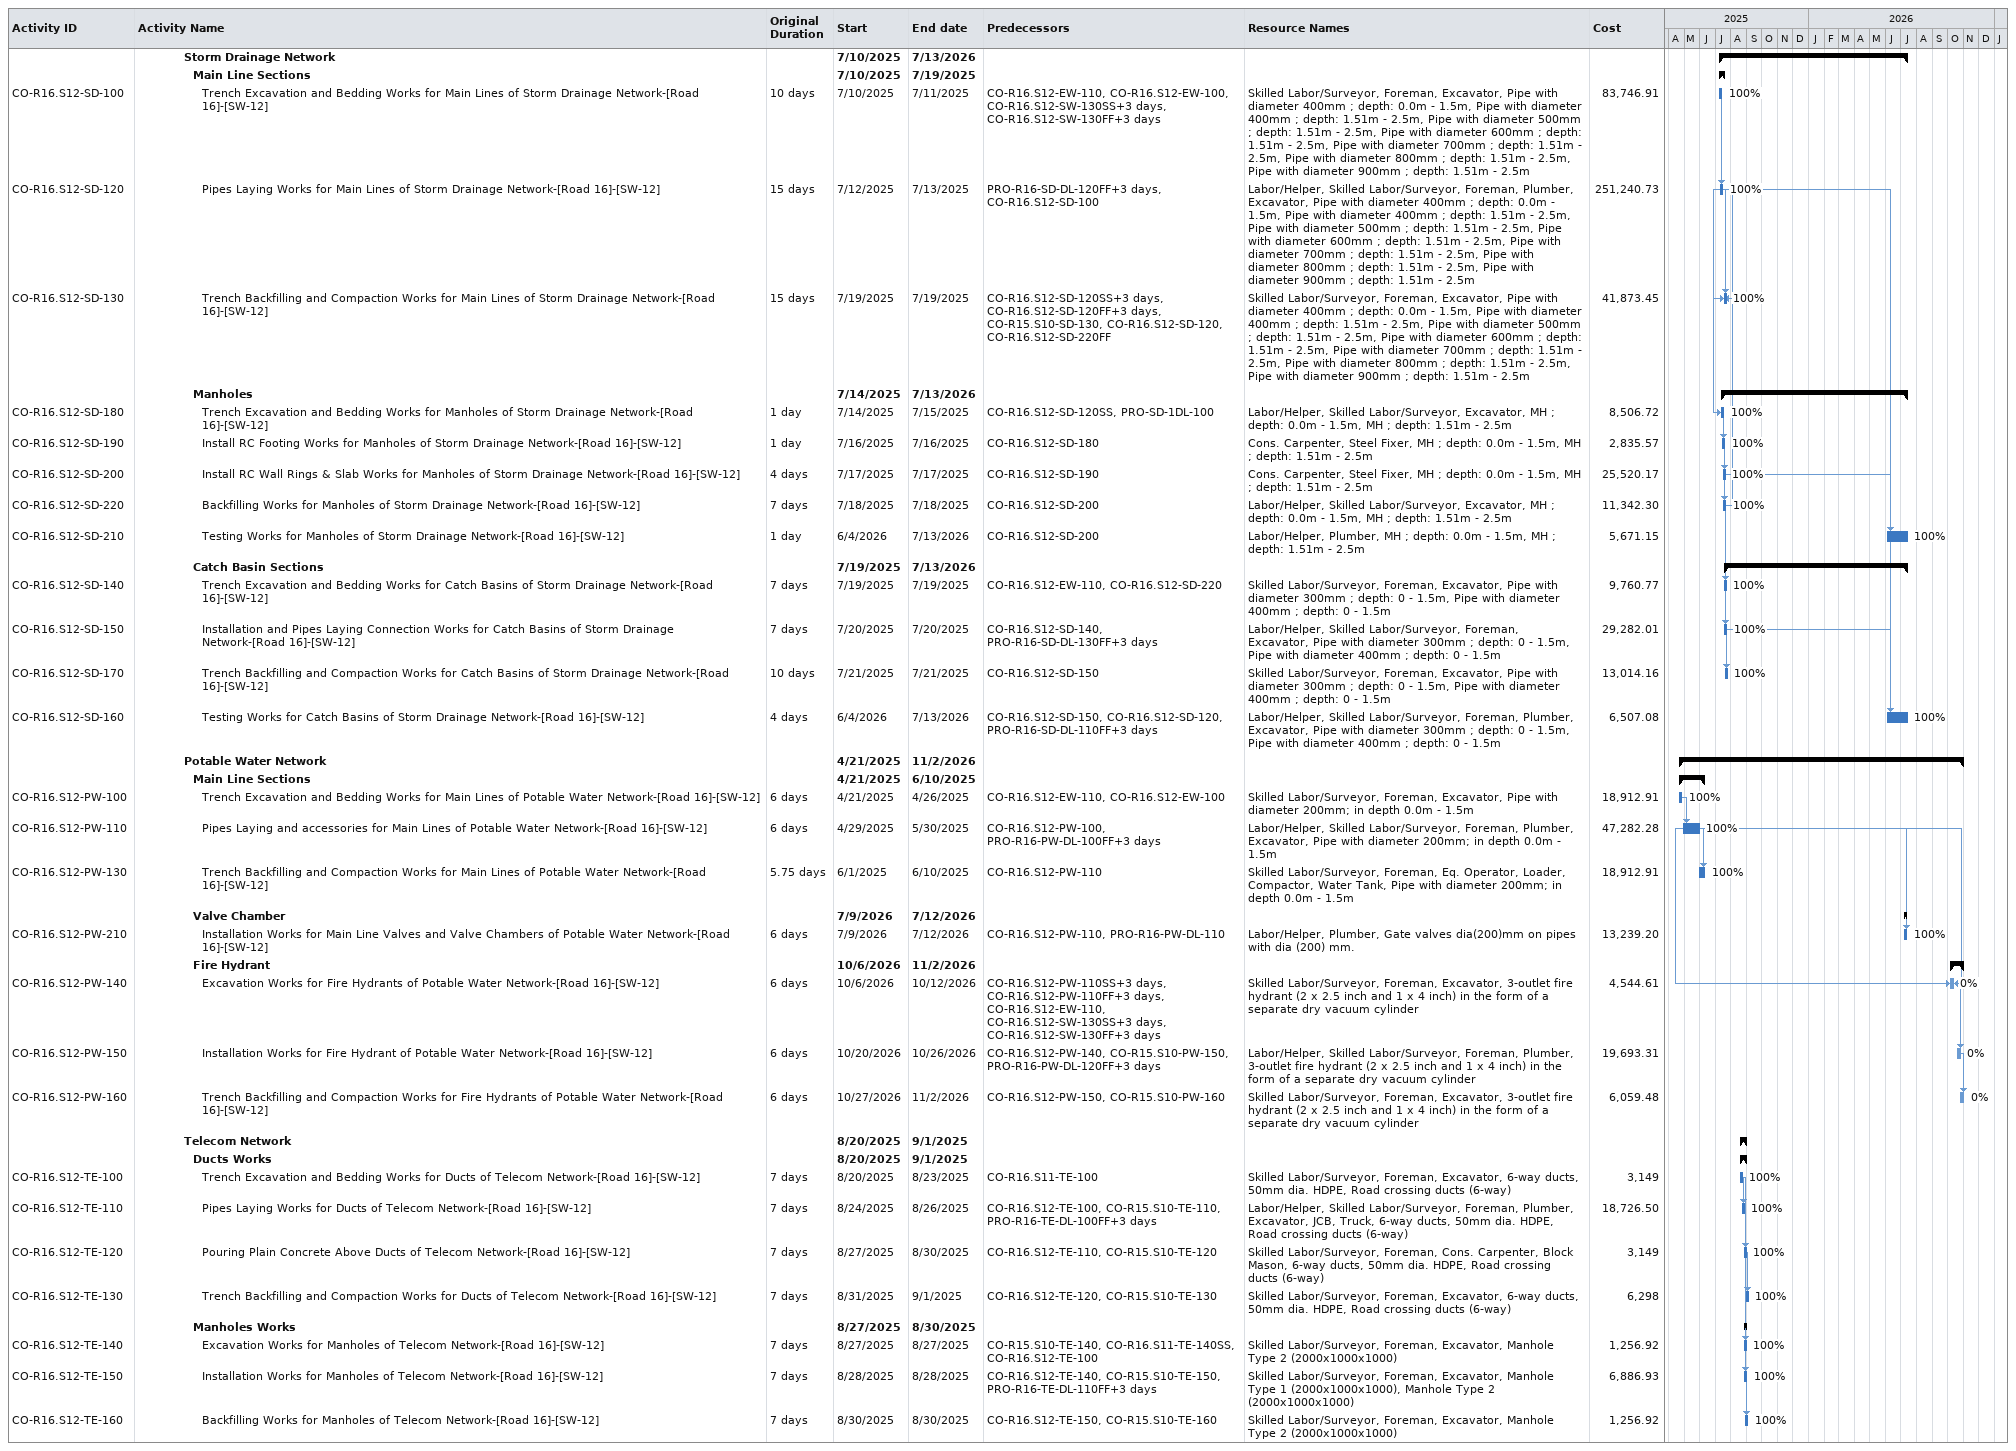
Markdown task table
| ID | Level | Task | Original duration | Start | Finish | Predecessors | Resources | % complete | Cost |
|---|---|---|---|---|---|---|---|---|---|
|  | 6 | **Storm Drainage Network** |  | 2025-07-10 | 2026-07-13 |  |  |  |  |
|  | 7 | **Main Line Sections** |  | 2025-07-10 | 2025-07-19 |  |  |  |  |
| CO-R16.S12-SD-100 | 8 | Trench Excavation and Bedding Works for Main Lines of Storm Drainage Network-[Road 16]-[SW-12] | 10d | 2025-07-10 | 2025-07-11 | CO-R16.S12-EW-110, CO-R16.S12-EW-100, CO-R16.S12-SW-130SS+3d, CO-R16.S12-SW-130FF+3d | Skilled Labor/Surveyor, Foreman, Excavator, Pipe with diameter 400mm ; depth: 0.0m - 1.5m, Pipe with diameter 400mm ; depth: 1.51m - 2.5m, Pipe with diameter 500mm ; depth: 1.51m - 2.5m, Pipe with diameter 600mm ; depth: 1.51m - 2.5m, Pipe with diameter 700mm ; depth: 1.51m - 2.5m, Pipe with diameter 800mm ; depth: 1.51m - 2.5m, Pipe with diameter 900mm ; depth: 1.51m - 2.5m | 100 | 83746.91 |
| CO-R16.S12-SD-120 | 8 | Pipes Laying Works for Main Lines of Storm Drainage Network-[Road 16]-[SW-12] | 15d | 2025-07-12 | 2025-07-13 | PRO-R16-SD-DL-120FF+3d, CO-R16.S12-SD-100 | Labor/Helper, Skilled Labor/Surveyor, Foreman, Plumber, Excavator, Pipe with diameter 400mm ; depth: 0.0m - 1.5m, Pipe with diameter 400mm ; depth: 1.51m - 2.5m, Pipe with diameter 500mm ; depth: 1.51m - 2.5m, Pipe with diameter 600mm ; depth: 1.51m - 2.5m, Pipe with diameter 700mm ; depth: 1.51m - 2.5m, Pipe with diameter 800mm ; depth: 1.51m - 2.5m, Pipe with diameter 900mm ; depth: 1.51m - 2.5m | 100 | 251240.73 |
| CO-R16.S12-SD-130 | 8 | Trench Backfilling and Compaction Works for Main Lines of Storm Drainage Network-[Road 16]-[SW-12] | 15d | 2025-07-19 | 2025-07-19 | CO-R16.S12-SD-120SS+3d, CO-R16.S12-SD-120FF+3d, CO-R15.S10-SD-130, CO-R16.S12-SD-120, CO-R16.S12-SD-220FF | Skilled Labor/Surveyor, Foreman, Excavator, Pipe with diameter 400mm ; depth: 0.0m - 1.5m, Pipe with diameter 400mm ; depth: 1.51m - 2.5m, Pipe with diameter 500mm ; depth: 1.51m - 2.5m, Pipe with diameter 600mm ; depth: 1.51m - 2.5m, Pipe with diameter 700mm ; depth: 1.51m - 2.5m, Pipe with diameter 800mm ; depth: 1.51m - 2.5m, Pipe with diameter 900mm ; depth: 1.51m - 2.5m | 100 | 41873.45 |
|  | 7 | **Manholes** |  | 2025-07-14 | 2026-07-13 |  |  |  |  |
| CO-R16.S12-SD-180 | 8 | Trench Excavation and Bedding Works for Manholes of Storm Drainage Network-[Road 16]-[SW-12] | 1d | 2025-07-14 | 2025-07-15 | CO-R16.S12-SD-120SS, PRO-SD-1DL-100 | Labor/Helper, Skilled Labor/Surveyor, Excavator, MH ; depth: 0.0m - 1.5m, MH ; depth: 1.51m - 2.5m | 100 | 8506.72 |
| CO-R16.S12-SD-190 | 8 | Install RC Footing Works for Manholes of Storm Drainage Network-[Road 16]-[SW-12] | 1d | 2025-07-16 | 2025-07-16 | CO-R16.S12-SD-180 | Cons. Carpenter, Steel Fixer, MH ; depth: 0.0m - 1.5m, MH ; depth: 1.51m - 2.5m | 100 | 2835.57 |
| CO-R16.S12-SD-200 | 8 | Install RC Wall Rings & Slab Works for Manholes of Storm Drainage Network-[Road 16]-[SW-12] | 4d | 2025-07-17 | 2025-07-17 | CO-R16.S12-SD-190 | Cons. Carpenter, Steel Fixer, MH ; depth: 0.0m - 1.5m, MH ; depth: 1.51m - 2.5m | 100 | 25520.17 |
| CO-R16.S12-SD-220 | 8 | Backfilling Works for Manholes of Storm Drainage Network-[Road 16]-[SW-12] | 7d | 2025-07-18 | 2025-07-18 | CO-R16.S12-SD-200 | Labor/Helper, Skilled Labor/Surveyor, Excavator, MH ; depth: 0.0m - 1.5m, MH ; depth: 1.51m - 2.5m | 100 | 11342.30 |
| CO-R16.S12-SD-210 | 8 | Testing Works for Manholes of Storm Drainage Network-[Road 16]-[SW-12] | 1d | 2026-06-04 | 2026-07-13 | CO-R16.S12-SD-200 | Labor/Helper, Plumber, MH ; depth: 0.0m - 1.5m, MH ; depth: 1.51m - 2.5m | 100 | 5671.15 |
|  | 7 | **Catch Basin Sections** |  | 2025-07-19 | 2026-07-13 |  |  |  |  |
| CO-R16.S12-SD-140 | 8 | Trench Excavation and Bedding Works for Catch Basins of Storm Drainage Network-[Road 16]-[SW-12] | 7d | 2025-07-19 | 2025-07-19 | CO-R16.S12-EW-110, CO-R16.S12-SD-220 | Skilled Labor/Surveyor, Foreman, Excavator, Pipe with diameter 300mm ; depth: 0 - 1.5m, Pipe with diameter 400mm ; depth: 0 - 1.5m | 100 | 9760.77 |
| CO-R16.S12-SD-150 | 8 | Installation and Pipes Laying Connection Works for Catch Basins of Storm Drainage Network-[Road 16]-[SW-12] | 7d | 2025-07-20 | 2025-07-20 | CO-R16.S12-SD-140, PRO-R16-SD-DL-130FF+3d | Labor/Helper, Skilled Labor/Surveyor, Foreman, Excavator, Pipe with diameter 300mm ; depth: 0 - 1.5m, Pipe with diameter 400mm ; depth: 0 - 1.5m | 100 | 29282.01 |
| CO-R16.S12-SD-170 | 8 | Trench Backfilling and Compaction Works for Catch Basins of Storm Drainage Network-[Road 16]-[SW-12] | 10d | 2025-07-21 | 2025-07-21 | CO-R16.S12-SD-150 | Skilled Labor/Surveyor, Foreman, Excavator, Pipe with diameter 300mm ; depth: 0 - 1.5m, Pipe with diameter 400mm ; depth: 0 - 1.5m | 100 | 13014.16 |
| CO-R16.S12-SD-160 | 8 | Testing Works for Catch Basins of Storm Drainage Network-[Road 16]-[SW-12] | 4d | 2026-06-04 | 2026-07-13 | CO-R16.S12-SD-150, CO-R16.S12-SD-120, PRO-R16-SD-DL-110FF+3d | Labor/Helper, Skilled Labor/Surveyor, Foreman, Plumber, Excavator, Pipe with diameter 300mm ; depth: 0 - 1.5m, Pipe with diameter 400mm ; depth: 0 - 1.5m | 100 | 6507.08 |
|  | 6 | **Potable Water Network** |  | 2025-04-21 | 2026-11-02 |  |  |  |  |
|  | 7 | **Main Line Sections** |  | 2025-04-21 | 2025-06-10 |  |  |  |  |
| CO-R16.S12-PW-100 | 8 | Trench Excavation and Bedding Works for Main Lines of Potable Water Network-[Road 16]-[SW-12] | 6d | 2025-04-21 | 2025-04-26 | CO-R16.S12-EW-110, CO-R16.S12-EW-100 | Skilled Labor/Surveyor, Foreman, Excavator, Pipe with diameter 200mm; in depth 0.0m - 1.5m | 100 | 18912.91 |
| CO-R16.S12-PW-110 | 8 | Pipes Laying and accessories for Main Lines of Potable Water Network-[Road 16]-[SW-12] | 6d | 2025-04-29 | 2025-05-30 | CO-R16.S12-PW-100, PRO-R16-PW-DL-100FF+3d | Labor/Helper, Skilled Labor/Surveyor, Foreman, Plumber, Excavator, Pipe with diameter 200mm; in depth 0.0m - 1.5m | 100 | 47282.28 |
| CO-R16.S12-PW-130 | 8 | Trench Backfilling and Compaction Works for Main Lines of Potable Water Network-[Road 16]-[SW-12] | 5.75d | 2025-06-01 | 2025-06-10 | CO-R16.S12-PW-110 | Skilled Labor/Surveyor, Foreman, Eq. Operator, Loader, Compactor, Water Tank, Pipe with diameter 200mm; in depth 0.0m - 1.5m | 100 | 18912.91 |
|  | 7 | **Valve Chamber** |  | 2026-07-09 | 2026-07-12 |  |  |  |  |
| CO-R16.S12-PW-210 | 8 | Installation Works for Main Line Valves and Valve Chambers of Potable Water Network-[Road 16]-[SW-12] | 6d | 2026-07-09 | 2026-07-12 | CO-R16.S12-PW-110, PRO-R16-PW-DL-110 | Labor/Helper, Plumber, Gate valves dia(200)mm on pipes with dia (200) mm. | 100 | 13239.20 |
|  | 7 | **Fire Hydrant** |  | 2026-10-06 | 2026-11-02 |  |  |  |  |
| CO-R16.S12-PW-140 | 8 | Excavation Works for Fire Hydrants of Potable Water Network-[Road 16]-[SW-12] | 6d | 2026-10-06 | 2026-10-12 | CO-R16.S12-PW-110SS+3d, CO-R16.S12-PW-110FF+3d, CO-R16.S12-EW-110, CO-R16.S12-SW-130SS+3d, CO-R16.S12-SW-130FF+3d | Skilled Labor/Surveyor, Foreman, Excavator, 3-outlet fire hydrant (2 x 2.5 inch and 1 x 4 inch) in the form of a separate dry vacuum cylinder | 0 | 4544.61 |
| CO-R16.S12-PW-150 | 8 | Installation Works for Fire Hydrant of Potable Water Network-[Road 16]-[SW-12] | 6d | 2026-10-20 | 2026-10-26 | CO-R16.S12-PW-140, CO-R15.S10-PW-150, PRO-R16-PW-DL-120FF+3d | Labor/Helper, Skilled Labor/Surveyor, Foreman, Plumber, 3-outlet fire hydrant (2 x 2.5 inch and 1 x 4 inch) in the form of a separate dry vacuum cylinder | 0 | 19693.31 |
| CO-R16.S12-PW-160 | 8 | Trench Backfilling and Compaction Works for Fire Hydrants of Potable Water Network-[Road 16]-[SW-12] | 6d | 2026-10-27 | 2026-11-02 | CO-R16.S12-PW-150, CO-R15.S10-PW-160 | Skilled Labor/Surveyor, Foreman, Excavator, 3-outlet fire hydrant (2 x 2.5 inch and 1 x 4 inch) in the form of a separate dry vacuum cylinder | 0 | 6059.48 |
|  | 6 | **Telecom Network** |  | 2025-08-20 | 2025-09-01 |  |  |  |  |
|  | 7 | **Ducts Works** |  | 2025-08-20 | 2025-09-01 |  |  |  |  |
| CO-R16.S12-TE-100 | 8 | Trench Excavation and Bedding Works for Ducts of Telecom Network-[Road 16]-[SW-12] | 7d | 2025-08-20 | 2025-08-23 | CO-R16.S11-TE-100 | Skilled Labor/Surveyor, Foreman, Excavator, 6-way ducts, 50mm dia. HDPE, Road crossing ducts (6-way) | 100 | 3149 |
| CO-R16.S12-TE-110 | 8 | Pipes Laying Works for Ducts of Telecom Network-[Road 16]-[SW-12] | 7d | 2025-08-24 | 2025-08-26 | CO-R16.S12-TE-100, CO-R15.S10-TE-110, PRO-R16-TE-DL-100FF+3d | Labor/Helper, Skilled Labor/Surveyor, Foreman, Plumber, Excavator, JCB, Truck, 6-way ducts, 50mm dia. HDPE, Road crossing ducts (6-way) | 100 | 18726.50 |
| CO-R16.S12-TE-120 | 8 | Pouring Plain Concrete Above Ducts of Telecom Network-[Road 16]-[SW-12] | 7d | 2025-08-27 | 2025-08-30 | CO-R16.S12-TE-110, CO-R15.S10-TE-120 | Skilled Labor/Surveyor, Foreman, Cons. Carpenter, Block Mason, 6-way ducts, 50mm dia. HDPE, Road crossing ducts (6-way) | 100 | 3149 |
| CO-R16.S12-TE-130 | 8 | Trench Backfilling and Compaction Works for Ducts of Telecom Network-[Road 16]-[SW-12] | 7d | 2025-08-31 | 2025-09-01 | CO-R16.S12-TE-120, CO-R15.S10-TE-130 | Skilled Labor/Surveyor, Foreman, Excavator, 6-way ducts, 50mm dia. HDPE, Road crossing ducts (6-way) | 100 | 6298 |
|  | 7 | **Manholes Works** |  | 2025-08-27 | 2025-08-30 |  |  |  |  |
| CO-R16.S12-TE-140 | 8 | Excavation Works for Manholes of Telecom Network-[Road 16]-[SW-12] | 7d | 2025-08-27 | 2025-08-27 | CO-R15.S10-TE-140, CO-R16.S11-TE-140SS, CO-R16.S12-TE-100 | Skilled Labor/Surveyor, Foreman, Excavator, Manhole Type 2 (2000x1000x1000) | 100 | 1256.92 |
| CO-R16.S12-TE-150 | 8 | Installation Works for Manholes of Telecom Network-[Road 16]-[SW-12] | 7d | 2025-08-28 | 2025-08-28 | CO-R16.S12-TE-140, CO-R15.S10-TE-150, PRO-R16-TE-DL-110FF+3d | Skilled Labor/Surveyor, Foreman, Excavator, Manhole Type 1 (2000x1000x1000), Manhole Type 2 (2000x1000x1000) | 100 | 6886.93 |
| CO-R16.S12-TE-160 | 8 | Backfilling Works for Manholes of Telecom Network-[Road 16]-[SW-12] | 7d | 2025-08-30 | 2025-08-30 | CO-R16.S12-TE-150, CO-R15.S10-TE-160 | Skilled Labor/Surveyor, Foreman, Excavator, Manhole Type 2 (2000x1000x1000) | 100 | 1256.92 |
